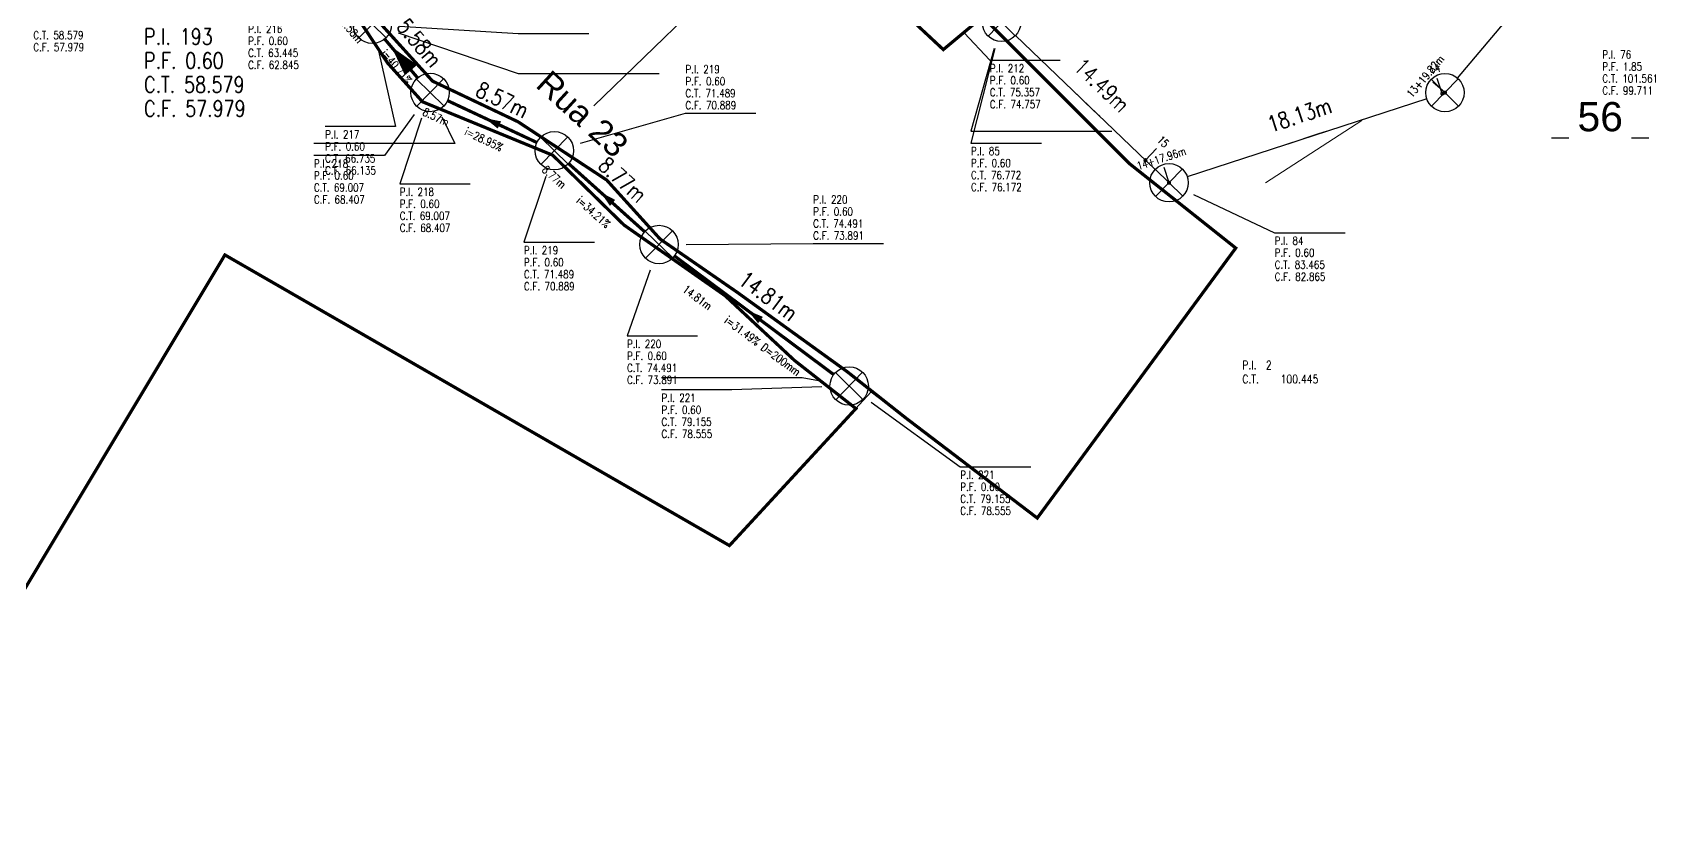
# Model space of a CAD drawing. Extents: x -289 to 361868, y -200 to 7352041.
# Drawn here: x 361751.8 to 361853.2, y 7351699.9 to 7351749.8 of the extents above; entities that cross this region are included whole.
import ezdxf
from ezdxf.enums import TextEntityAlignment as Align

# ---------------------------------------------------------------- set-up
doc = ezdxf.new("R2010")
doc.units = 0
doc.set_wipeout_variables(frame=1)
for name, color, linetype in [('Formato', 7, 'Continuous'), ('PONTOS-Caixas - Esgoto_U', 1, 'Continuous'), ('PONTOS-CAIXAS_U', 1, 'Continuous'), ('PS_IND_COMPRIMENTO', 7, 'Continuous'), ('PS_IND_DIAMETRO', 7, 'Continuous'), ('PS_IND_FLUXO', 3, 'Continuous'), ('PS_IND_INCLINACAO', 7, 'Continuous'), ('PS_PONTOS_IDENTIFICACAO_LIN', 7, 'Continuous'), ('PS_PONTOS_IDENTIFICACAO_TXT', 7, 'Continuous'), ('QUADRAS', 5, 'Continuous'), ('quadrasultima', 250, 'Continuous'), ('T-MARGEM', 7, 'Continuous'), ('TUBO_PVC', 1, 'Continuous'), ('ZZ-Carimbo Texto', 7, 'Continuous')]:
    doc.layers.add(name, color=color, linetype=linetype)
doc.layers.add('LT-MURO', color=4, linetype='Continuous', lineweight=13)
doc.styles.add('CARIMBO', font='arial.ttf', dxfattribs={"height": 2})
doc.styles.add('REG120', font='arial.ttf', dxfattribs={"height": 3})
doc.styles.add('ROMANS', font='ROMANS.shx', dxfattribs={"height": 2})

# ---------------------------------------------------------------- blocks, each defined once
blk = doc.blocks.new('*U13', base_point=(4191.731, 1118.971))
for p, q in [((4191.559, 1119.139), (4191.902, 1118.803)), ((4191.898, 1119.143), (4191.563, 1118.8))]:
    blk.add_line(p, q)
blk.add_circle((4191.731, 1118.971), 0.24)
blk = doc.blocks.new('*U2986', base_point=(4191.731, 1118.971))
for p, q in [((4191.559, 1119.139), (4191.902, 1118.803)), ((4191.898, 1119.143), (4191.563, 1118.8))]:
    blk.add_line(p, q)
blk.add_circle((4191.731, 1118.971), 0.24)
blk = doc.blocks.new('*U2987', base_point=(4191.731, 1118.971))
for p, q in [((4191.559, 1119.139), (4191.902, 1118.803)), ((4191.898, 1119.143), (4191.563, 1118.8))]:
    blk.add_line(p, q)
blk.add_circle((4191.731, 1118.971), 0.24)
blk = doc.blocks.new('*U2988', base_point=(4191.731, 1118.971))
for p, q in [((4191.559, 1119.139), (4191.902, 1118.803)), ((4191.898, 1119.143), (4191.563, 1118.8))]:
    blk.add_line(p, q)
blk.add_circle((4191.731, 1118.971), 0.24)
blk = doc.blocks.new('*U2989', base_point=(4191.731, 1118.971))
for p, q in [((4191.559, 1119.139), (4191.902, 1118.803)), ((4191.898, 1119.143), (4191.563, 1118.8))]:
    blk.add_line(p, q)
blk.add_circle((4191.731, 1118.971), 0.24)
blk = doc.blocks.new('*U2990', base_point=(4191.731, 1118.971))
for p, q in [((4191.559, 1119.139), (4191.902, 1118.803)), ((4191.898, 1119.143), (4191.563, 1118.8))]:
    blk.add_line(p, q)
blk.add_circle((4191.731, 1118.971), 0.24)
blk = doc.blocks.new('*U3089', base_point=(4191.731, 1118.971))
for p, q in [((4191.559, 1119.139), (4191.902, 1118.803)), ((4191.898, 1119.143), (4191.563, 1118.8))]:
    blk.add_line(p, q)
blk.add_circle((4191.731, 1118.971), 0.24)
blk = doc.blocks.new('*U3090', base_point=(4191.731, 1118.971))
for p, q in [((4191.559, 1119.139), (4191.902, 1118.803)), ((4191.898, 1119.143), (4191.563, 1118.8))]:
    blk.add_line(p, q)
blk.add_circle((4191.731, 1118.971), 0.24)
blk = doc.blocks.new('*U3091', base_point=(4191.731, 1118.971))
for p, q in [((4191.559, 1119.139), (4191.902, 1118.803)), ((4191.898, 1119.143), (4191.563, 1118.8))]:
    blk.add_line(p, q)
blk.add_circle((4191.731, 1118.971), 0.24)
blk = doc.blocks.new('*U3150')
at = {"layer": 'T-MARGEM'}
blk.add_line((0, 0), (0, 0.2), dxfattribs=at)
at = {"layer": 'T-MARGEM', "const_width": 0.025, "flags": 128}
blk.add_lwpolyline([(-0.013, 0, 1), (0.013, 0, 1)], format="xyb", close=True, dxfattribs=at)
blk = doc.blocks.new('*U3151')
at = {"layer": 'T-MARGEM'}
blk.add_line((0, 0), (0, 0.2), dxfattribs=at)
at = {"layer": 'T-MARGEM', "const_width": 0.025, "flags": 128}
blk.add_lwpolyline([(-0.013, 0, 1), (0.013, 0, 1)], format="xyb", close=True, dxfattribs=at)
blk = doc.blocks.new('*U3152')
at = {"layer": 'T-MARGEM'}
blk.add_line((0, 0), (0, 0.2), dxfattribs=at)
at = {"layer": 'T-MARGEM', "const_width": 0.025, "flags": 128}
blk.add_lwpolyline([(-0.013, 0, 1), (0.013, 0, 1)], format="xyb", close=True, dxfattribs=at)
blk = doc.blocks.new('*U3153')
at = {"layer": 'T-MARGEM'}
blk.add_line((0, 0), (0, 0.2), dxfattribs=at)
at = {"layer": 'T-MARGEM', "const_width": 0.025, "flags": 128}
blk.add_lwpolyline([(-0.013, 0, 1), (0.013, 0, 1)], format="xyb", close=True, dxfattribs=at)

msp = doc.modelspace()

# ---------------------------------------------------------------- linework, layer by layer
at = {"color": 251, "true_color": 0x636466, "const_width": 0.2}
msp.add_lwpolyline([(361769.86, 7351761.97), (361769.67, 7351758.93), (361769.93, 7351756.4), (361770.7, 7351754.39), (361773.47, 7351750.44), (361776.8, 7351746.76), (361782.14, 7351744.22), (361787.68, 7351740.58), (361791.02, 7351736.89), (361795.87, 7351733.54), (361802.7, 7351728.61), (361806.41, 7351725.68), (361814.58, 7351719.46), (361826.98, 7351736.33), (361820.37, 7351741.58), (361811.17, 7351750.78), (361808.71, 7351748.73), (361799.67, 7351757.17), (361795.17, 7351761.96), (361786.24, 7351770.19), (361777.31, 7351765.28), (361771.75, 7351763.87), (361770.44, 7351762.84)], close=True, dxfattribs=at)
msp.add_lwpolyline([(361751.26, 7351752.18), (361757.26, 7351763.11), (361758.68, 7351762.2), (361760.58, 7351765.46), (361768.52, 7351761.74), (361768.35, 7351759.47), (361769.04, 7351756.12), (361770.94, 7351752.49), (361774.01, 7351747.87), (361776.17, 7351745.47), (361784.31, 7351742.13), (361788.76, 7351737.77), (361795.08, 7351733.35), (361799.41, 7351729.31), (361803.25, 7351726.3), (361795.35, 7351717.74), (361763.83, 7351735.9), (361742.34, 7351700.04)], dxfattribs=at)
at = {"layer": 'LT-MURO', "elevation": 82.83}
msp.add_lwpolyline([(361828.83, 7351740.41), (361834.85, 7351744.29)], dxfattribs=at)
at = {"layer": 'PS_IND_FLUXO'}
for points in [[(361775.46, 7351747.45, 1, 0, 0), (361774.23, 7351748.91, 0, 0, 0)], [(361775.17, 7351747.8, 0.5, 0, 0), (361774.52, 7351748.56, 0, 0, 0)], [(361780.98, 7351744.02, 0.5, 0, 0), (361780.08, 7351744.44, 0, 0, 0)], [(361788.05, 7351739.15, 0.5, 0, 0), (361787.31, 7351739.81, 0, 0, 0)], [(361797.29, 7351731.83, 0.5, 0, 0), (361796.49, 7351732.43, 0, 0, 0)]]:
    msp.add_lwpolyline(points, format="xyseb", dxfattribs=at)
for points in [[(361818.48, 7351744.56), (361818.12, 7351744.9), (361816.68, 7351746.29)], [(361781.66, 7351743.7), (361781.21, 7351743.91), (361779.4, 7351744.76)], [(361832.62, 7351743.61), (361832.14, 7351743.46), (361830.24, 7351742.83)], [(361788.61, 7351738.65), (361788.24, 7351738.98), (361786.75, 7351740.31)], [(361797.89, 7351731.38), (361797.49, 7351731.68), (361795.88, 7351732.88)]]:
    msp.add_lwpolyline(points, dxfattribs=at)
at = {"layer": 'PS_PONTOS_IDENTIFICACAO_LIN', "linetype": 'Continuous'}
for points in [[(361774.73, 7351750.2), (361782.16, 7351749.74), (361786.56, 7351749.74)], [(361774.65, 7351749.77), (361782.16, 7351747.24), (361790.96, 7351747.24)], [(361810.02, 7351749.78), (361811.62, 7351748.06), (361816.02, 7351748.06)], [(361810.02, 7351749.78), (361811.62, 7351748.06), (361816.02, 7351748.06)], [(361773.42, 7351748.65), (361774.49, 7351743.93), (361770.09, 7351743.93)], [(361773.42, 7351748.65), (361774.49, 7351743.93), (361770.09, 7351743.93)], [(361811.89, 7351748.8), (361810.44, 7351743.64), (361819.24, 7351743.64)], [(361811.93, 7351748.79), (361810.44, 7351742.89), (361814.84, 7351742.89)], [(361775.65, 7351744.68), (361773.79, 7351742.11), (361769.39, 7351742.11)], [(361777.39, 7351744.52), (361778.19, 7351742.86), (361769.39, 7351742.86)], [(361776.11, 7351744.44), (361774.75, 7351740.34), (361779.15, 7351740.34)], [(361776.11, 7351744.44), (361774.75, 7351740.34), (361779.15, 7351740.34)], [(361786.05, 7351742.88), (361792.6, 7351744.75), (361797, 7351744.75)], [(361783.88, 7351740.8), (361782.51, 7351736.69), (361786.91, 7351736.69)], [(361783.88, 7351740.8), (361782.51, 7351736.69), (361786.91, 7351736.69)], [(361824.35, 7351739.68), (361829.41, 7351737.29), (361833.81, 7351737.29)], [(361792.65, 7351736.56), (361800.58, 7351736.61), (361804.98, 7351736.61)], [(361790.39, 7351734.95), (361788.95, 7351730.84), (361793.35, 7351730.84)], [(361790.39, 7351734.95), (361788.95, 7351730.84), (361793.35, 7351730.84)], [(361801.15, 7351728), (361799.9, 7351728.22), (361791.1, 7351728.22)], [(361801.13, 7351727.65), (361795.5, 7351727.47), (361791.1, 7351727.47)], [(361804.2, 7351726.71), (361809.77, 7351722.66), (361814.17, 7351722.66)], [(361804.2, 7351726.71), (361809.77, 7351722.66), (361814.17, 7351722.66)]]:
    msp.add_lwpolyline(points, dxfattribs=at)
at = {"layer": 'QUADRAS', "ltscale": 4}
msp.add_line((361846.7, 7351743.22), (361852.79, 7351743.22), dxfattribs=at)
at = {"layer": 'quadrasultima', "color": 5, "linetype": 'ByBlock', "lineweight": 30}
msp.add_lwpolyline([(361769.86, 7351761.97), (361769.67, 7351758.93), (361769.93, 7351756.4), (361770.7, 7351754.39), (361773.47, 7351750.44), (361776.8, 7351746.76), (361782.14, 7351744.22), (361787.68, 7351740.58), (361791.02, 7351736.89), (361795.87, 7351733.54), (361802.7, 7351728.61), (361806.41, 7351725.68), (361814.58, 7351719.46), (361826.98, 7351736.33), (361820.37, 7351741.58), (361811.17, 7351750.78), (361808.71, 7351748.73), (361799.67, 7351757.17), (361795.17, 7351761.96), (361786.24, 7351770.19), (361777.31, 7351765.28), (361771.75, 7351763.87), (361770.44, 7351762.84)], close=True, dxfattribs=at)
for points in [[(361742.34, 7351700.04), (361763.83, 7351735.9), (361795.35, 7351717.74), (361803.25, 7351726.3), (361799.41, 7351729.31), (361795.08, 7351733.35), (361788.76, 7351737.77), (361784.31, 7351742.13), (361776.17, 7351745.47), (361774.01, 7351747.87), (361770.94, 7351752.49), (361769.04, 7351756.12), (361768.35, 7351759.47), (361768.52, 7351761.74), (361760.58, 7351765.46), (361758.68, 7351762.2), (361756.8, 7351763.21), (361750.8, 7351752.28)], [(361742.34, 7351700.04), (361763.83, 7351735.9), (361795.35, 7351717.74), (361804.21, 7351727.35), (361814.58, 7351719.46), (361826.98, 7351736.33), (361822.53, 7351739.87)]]:
    msp.add_lwpolyline(points, dxfattribs=at)
at = {"layer": 'quadrasultima', "flags": 128}
msp.add_lwpolyline([(361799.46, 7351757.39), (361786.88, 7351745.21)], dxfattribs=at)
at = {"layer": 'TUBO_PVC'}
for points in [[(361851.3, 7351759.4), (361840.82, 7351746.95)], [(361821.95, 7351741.24), (361813.22, 7351749.6)], [(361838.91, 7351745.66), (361823.95, 7351740.78)]]:
    msp.add_lwpolyline(points, dxfattribs=at)
at = {"layer": 'TUBO_PVC', "linetype": 'Continuous', "const_width": 0.2}
for points in [[(361773.81, 7351749.39), (361775.87, 7351746.96)], [(361777.74, 7351745.54), (361783.33, 7351742.92)], [(361785.3, 7351741.61), (361790.05, 7351737.35)], [(361791.91, 7351735.84), (361801.87, 7351728.42)]]:
    msp.add_lwpolyline(points, dxfattribs=at)
at = {"layer": 'TUBO_PVC', "linetype": 'Continuous'}
for points in [[(361773.81, 7351749.39), (361775.87, 7351746.96)], [(361777.74, 7351745.54), (361783.33, 7351742.92)], [(361785.3, 7351741.61), (361790.05, 7351737.35)], [(361791.91, 7351735.84), (361801.87, 7351728.42)]]:
    msp.add_lwpolyline(points, dxfattribs=at)

# ---------------------------------------------------------------- block references
at = {"layer": 'PONTOS-Caixas - Esgoto_U', "xscale": 5, "yscale": 5, "zscale": 5}
for name, p in [('*U13', (361773.04, 7351750.31)), ('*U2986', (361773.04, 7351750.31)), ('*U3091', (361812.35, 7351750.43)), ('*U13', (361776.65, 7351746.05)), ('*U2987', (361776.65, 7351746.05)), ('*U3089', (361840.05, 7351746.04)), ('*U13', (361784.41, 7351742.41)), ('*U2988', (361784.41, 7351742.41)), ('*U3090', (361822.81, 7351740.41)), ('*U13', (361790.95, 7351736.55)), ('*U2989', (361790.95, 7351736.55)), ('*U13', (361802.83, 7351727.71)), ('*U2990', (361802.83, 7351727.71))]:
    msp.add_blockref(name, p, dxfattribs=at)
at = {"layer": 'PONTOS-CAIXAS_U', "xscale": 5, "yscale": 5, "zscale": 5}
for name, p, rotation in [('*U3150', (361840.05, 7351746.04), 49.91360868394251), ('*U3151', (361839.88, 7351745.98), 18.08238572648059), ('*U3153', (361821.34, 7351741.82), 316.2104928701003), ('*U3152', (361822.81, 7351740.41), 18.08238572648059)]:
    msp.add_blockref(name, p, dxfattribs=dict(at, rotation=rotation))

# ---------------------------------------------------------------- texts
at = {"layer": 'PS_IND_COMPRIMENTO', "style": 'ROMANS', "width": 0.8}
for s, height, rotation, p in [('5.58m', 0.5, 310.3111, (361771.77, 7351749.9)), ('5.58m', 1, 310.3111, (361775.99, 7351749.15)), ('14.49m', 1, 316.2105, (361818.62, 7351746.5)), ('8.57m', 1, 334.8668, (361781.17, 7351745.59)), ('8.57m', 0.5, 334.8668, (361777.02, 7351744.52)), ('18.13m', 1, 18.0824, (361830.96, 7351744.65)), ('8.77m', 1, 318.1463, (361788.68, 7351740.6)), ('8.77m', 0.5, 318.1463, (361784.4, 7351740.77)), ('14.81m', 0.5, 323.3213, (361793.35, 7351733.24)), ('14.81m', 1, 323.3213, (361797.78, 7351733.33))]:
    msp.add_text(s, height=height, rotation=rotation, dxfattribs=at).set_placement(p, align=Align.MIDDLE_CENTER)
at = {"layer": 'PS_IND_DIAMETRO', "style": 'ROMANS', "width": 0.8}
msp.add_text('D=200mm', height=0.5, rotation=323.3213, dxfattribs=at).set_placement((361798.56, 7351729.36), align=Align.MIDDLE_CENTER)
at = {"layer": 'PS_IND_INCLINACAO', "style": 'ROMANS', "width": 0.8}
for s, rotation, p in [('i=40.71%', 310.3111, (361774.55, 7351747.65)), ('i=28.95%', 334.8668, (361780.01, 7351743.12)), ('i=34.21%', 318.1463, (361786.86, 7351738.57)), ('i=31.49%', 323.3213, (361796.16, 7351731.15))]:
    msp.add_text(s, height=0.5, rotation=rotation, dxfattribs=at).set_placement(p, align=Align.MIDDLE_CENTER)
at = {"layer": 'PS_PONTOS_IDENTIFICACAO_TXT', "style": 'ROMANS', "width": 0.8}
for s, height, p in [('P.I. 193', 1, (361758.78, 7351749.04)), ('P.I. 216', 0.5, (361765.28, 7351749.77)), ('C.T. 58.579', 0.5, (361751.86, 7351749.38)), ('C.F. 57.979', 0.5, (361751.86, 7351748.63)), ('P.F. 0.60', 0.5, (361765.28, 7351749.02)), ('P.F. 0.60', 1, (361758.78, 7351747.54)), ('C.T. 63.445', 0.5, (361765.28, 7351748.27)), ('C.F. 62.845', 0.5, (361765.28, 7351747.52)), ('P.I. 76', 0.5, (361849.88, 7351748.17)), ('C.T. 58.579', 1, (361758.78, 7351746.04)), ('P.I. 219', 0.5, (361792.6, 7351747.25)), ('P.F. 0.60', 0.5, (361792.6, 7351746.5)), ('P.I. 212', 0.5, (361811.62, 7351747.31)), ('P.F. 0.60', 0.5, (361811.62, 7351746.56)), ('C.T. 101.561', 0.5, (361849.88, 7351746.67)), ('P.F. 1.85', 0.5, (361849.88, 7351747.42)), ('C.T. 71.489', 0.5, (361792.6, 7351745.75)), ('C.T. 75.357', 0.5, (361811.62, 7351745.81)), ('C.F. 57.979', 1, (361758.78, 7351744.54)), ('C.F. 70.889', 0.5, (361792.6, 7351745)), ('C.F. 74.757', 0.5, (361811.62, 7351745.06)), ('P.I. 217', 0.5, (361770.09, 7351743.18)), ('P.F. 0.60', 0.5, (361770.09, 7351742.43)), ('C.T. 66.735', 0.5, (361770.09, 7351741.68)), ('P.I. 85', 0.5, (361810.44, 7351742.14)), ('P.I. 218', 0.5, (361769.39, 7351741.36)), ('P.F. 0.60', 0.5, (361769.39, 7351740.61)), ('C.F. 66.135', 0.5, (361770.09, 7351740.93)), ('C.T. 76.772', 0.5, (361810.44, 7351740.64)), ('P.F. 0.60', 0.5, (361810.44, 7351741.39)), ('C.T. 69.007', 0.5, (361769.39, 7351739.86)), ('P.I. 218', 0.5, (361774.75, 7351739.59)), ('C.F. 76.172', 0.5, (361810.44, 7351739.89)), ('C.F. 68.407', 0.5, (361769.39, 7351739.11)), ('P.F. 0.60', 0.5, (361774.75, 7351738.84)), ('P.I. 220', 0.5, (361800.58, 7351739.11)), ('P.F. 0.60', 0.5, (361800.58, 7351738.36)), ('C.T. 69.007', 0.5, (361774.75, 7351738.09)), ('C.T. 74.491', 0.5, (361800.58, 7351737.61)), ('C.F. 68.407', 0.5, (361774.75, 7351737.34)), ('C.F. 73.891', 0.5, (361800.58, 7351736.86)), ('P.I. 84', 0.5, (361829.41, 7351736.54)), ('P.I. 219', 0.5, (361782.51, 7351735.94)), ('P.F. 0.60', 0.5, (361829.41, 7351735.79)), ('C.T. 71.489', 0.5, (361782.51, 7351734.44)), ('P.F. 0.60', 0.5, (361782.51, 7351735.19)), ('C.T. 83.465', 0.5, (361829.41, 7351735.04)), ('C.F. 70.889', 0.5, (361782.51, 7351733.69)), ('C.F. 82.865', 0.5, (361829.41, 7351734.29)), ('P.I. 220', 0.5, (361788.95, 7351730.09)), ('P.F. 0.60', 0.5, (361788.95, 7351729.34)), ('C.T. 74.491', 0.5, (361788.95, 7351728.59)), ('C.F. 73.891', 0.5, (361788.95, 7351727.84)), ('P.I. 221', 0.5, (361791.1, 7351726.72)), ('C.T. 79.155', 0.5, (361791.1, 7351725.22)), ('P.F. 0.60', 0.5, (361791.1, 7351725.97)), ('C.F. 78.555', 0.5, (361791.1, 7351724.47)), ('P.I. 221', 0.5, (361809.77, 7351721.91)), ('P.F. 0.60', 0.5, (361809.77, 7351721.16)), ('C.T. 79.155', 0.5, (361809.77, 7351720.41)), ('C.F. 78.555', 0.5, (361809.77, 7351719.66))]:
    msp.add_text(s, height=height, dxfattribs=at).set_placement(p)
for s, rotation, p in [('13+19.82m', 49.9136, (361839.02, 7351746.9)), ('14', 18.0824, (361839.49, 7351747.27)), ('15', 316.2105, (361822.27, 7351742.8)), ('14+17.96m', 18.0824, (361822.41, 7351741.69))]:
    msp.add_text(s, height=0.5, rotation=rotation, dxfattribs=at).set_placement(p, align=Align.CENTER)
at = {"layer": 'PS_PONTOS_IDENTIFICACAO_TXT', "linetype": 'Continuous', "style": 'ROMANS', "width": 0.8}
for s, p in [('P.I.  2', (361827.39, 7351728.75)), ('C.T.    100.445', (361827.39, 7351727.88))]:
    msp.add_text(s, height=0.53, dxfattribs=at).set_placement(p)
at = {"layer": 'ZZ-Carimbo Texto', "style": 'CARIMBO'}
msp.add_text('Rua 23', height=1.5, rotation=317.4767, dxfattribs=at).set_placement((361786.17, 7351744.71), align=Align.MIDDLE_CENTER)
msp.add_text('Rua 23', height=1.5, rotation=317.4767, dxfattribs=at).set_placement((361786.17, 7351744.71), align=Align.MIDDLE_CENTER)
msp.add_text('Rua 23', height=1.5, rotation=317.4767, dxfattribs=at).set_placement((361786.17, 7351744.71), align=Align.MIDDLE_CENTER)

# ---------------------------------------------------------------- next in the draw order: wipeouts: each hides what was drawn before it
msp.add_wipeout([(361847.79, 7351742.95), (361851.69, 7351742.95), (361851.69, 7351746.1), (361847.79, 7351746.1)]).dxf.layer = 'Formato'

# ---------------------------------------------------------------- next in the draw order: texts
at = {"layer": 'Formato', "color": 3, "linetype": 'Continuous', "style": 'REG120'}
msp.add_text('56', height=1.826, dxfattribs=at).set_placement((361848.33, 7351744.54), align=Align.MIDDLE_LEFT)
at = {"layer": 'PS_PONTOS_IDENTIFICACAO_TXT', "style": 'ROMANS', "width": 0.8}
msp.add_text('C.F. 99.711', height=0.5, dxfattribs=at).set_placement((361849.88, 7351745.92))

doc.saveas('drawing.dxf')
